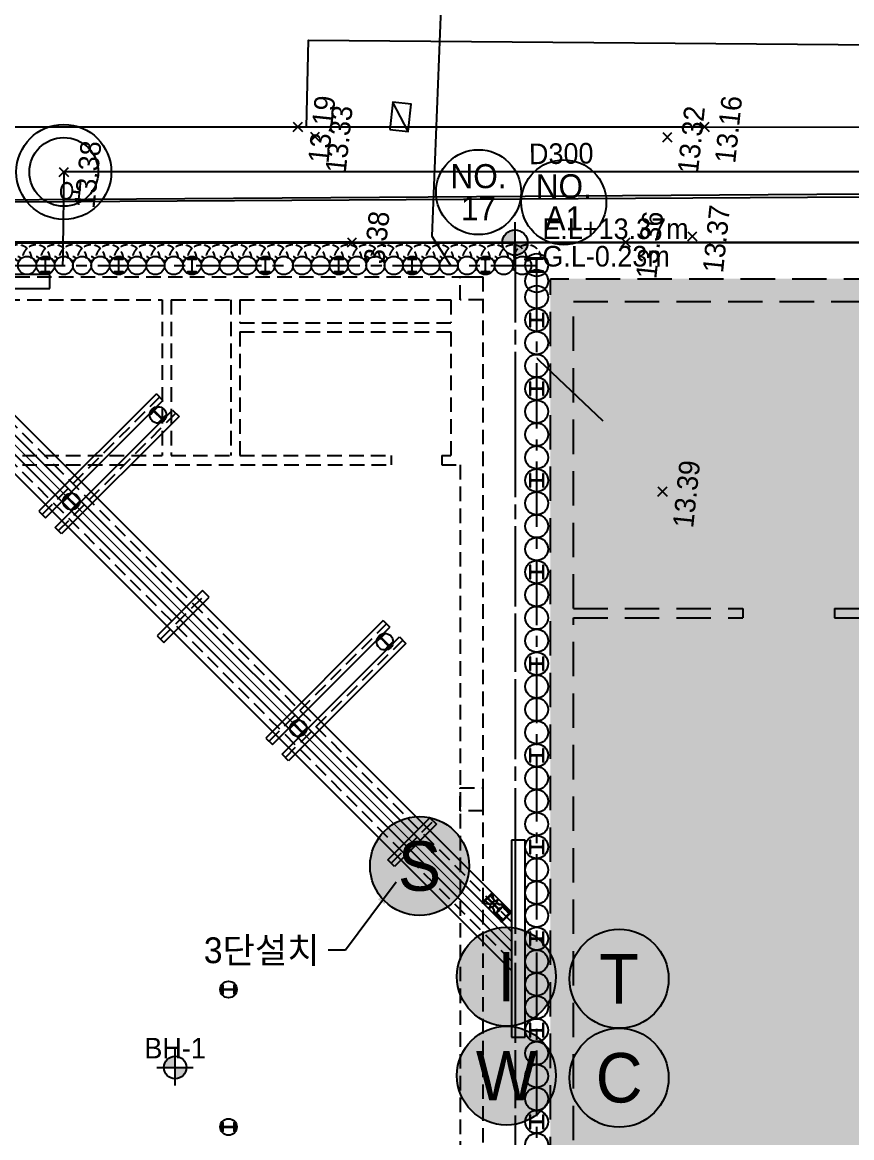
# Model space of a CAD drawing. Header units: millimetres. Extents: x 1073475 to 2890243, y -1340830 to -367733.
# Drawn here: x 2652376 to 2670468, y -415283 to -390941 of the extents above; entities that cross this region are included whole.
import ezdxf
from ezdxf.enums import TextEntityAlignment as Align
from ezdxf.xclip import XClip

# ---------------------------------------------------------------- set-up
doc = ezdxf.new("R2010")
doc.units = ezdxf.units.MM
doc.header["$LTSCALE"] = 50
doc.header["$XCLIPFRAME"] = 2
doc.header["$PDMODE"] = 3
doc.header["$PDSIZE"] = 100
for name, pattern in [('ANYANG3', [3, 2, -1]), ('CENTER2', [28.575, 19.05, -3.175, 3.175, -3.175]), ('DASHED', [0.75, 0.5, -0.25]), ('HIDDEN', [9.525, 6.35, -3.175]), ('HIDDEN2', [4.7625, 3.175, -1.5875]), ('PHANTOM', [63.5, 31.75, -6.35, 6.35, -6.35, 6.35, -6.35])]:
    doc.linetypes.add(name, pattern=pattern)
doc.layers.add('_0', color=7, linetype='Continuous', lineweight=0)
for name, color, linetype in [('C-DIM', 7, 'Continuous'), ('CEN', 1, 'CENTER2'), ('CIP', 1, 'Continuous'), ('H-BEAM', 5, 'Continuous'), ('H-BEAM-상부', 173, 'Continuous'), ('HPILE-300x200', 3, 'Continuous'), ('NO', 2, 'Continuous'), ('POST PILE', 6, 'Continuous'), ('SGR', 8, 'Continuous'), ('SITE', 7, 'PHANTOM'), ('ST-CEN', 1, 'HIDDEN'), ('ST-CEN(상부 H-BEAM)', 1, 'HIDDEN'), ('ST-CEN(하부 H-BEAM)', 1, 'HIDDEN'), ('STRUT', 3, 'Continuous'), ('WALE-1', 3, 'Continuous'), ('건축', 233, 'HIDDEN'), ('계측기 건물경사계', 30, 'Continuous'), ('계측기 균열측정계', 173, 'Continuous'), ('계측기 변형률계', 150, 'Continuous'), ('계측기 지중경사계', 97, 'Continuous'), ('계측기 지하수위계', 70, 'Continuous'), ('대지경계선', 6, 'PHANTOM'), ('도로', 1, 'Continuous'), ('보도', 7, 'Continuous'), ('연속지적도', 32, 'Continuous'), ('오수맨홀', 1, 'Continuous'), ('우수받이', 5, 'Continuous'), ('유압JACK', 2, 'Continuous'), ('주상도', 7, 'Continuous'), ('지하지장물_가스관로', 2, 'Continuous'), ('지하지장물_상수관로', 5, 'HIDDEN2'), ('지하지장물_전기관로', 1, 'HIDDEN2'), ('지하지장물_통신관로', 7, 'HIDDEN2'), ('지하지장물_하수관거(오수)', 30, 'HIDDEN2'), ('측량점_높이', 8, 'Continuous'), ('측량점_심볼', 7, 'Continuous'), ('현황레벨', 7, 'Continuous')]:
    doc.layers.add(name, color=color, linetype=linetype)
doc.layers.add('defpoint', color=193, linetype='Continuous', plot=False)
doc.styles.get("Standard").update_dxf_attribs({"font": ''})
doc.styles.add('굴림체', font='')
doc.styles.add('돋움', font='')
doc.styles.add('유형1', font='')
doc.styles.get('Standard').set_extended_font_data('Dotum')
doc.styles.get('굴림체').set_extended_font_data('Dotum')
doc.styles.get('돋움').set_extended_font_data('Dotum')
doc.styles.get('유형1').set_extended_font_data('Gulim')
doc.linetypes.add('GAS_LINE', pattern='A,0.5,-0.2,["GAS",Standard,S=0.1,R=0,X=-0.1,Y=-0.05],-0.25', length=0.95)
doc.linetypes.add('KT_LINE', pattern='A,12.7,-5.08,["KT",Standard,S=2.54,R=0,X=-2.54,Y=-1.27],-6.35', length=24.13)
doc.linetypes.add('POWER_LINE', pattern='A,12.7,-5.08,["POWER",Standard,S=2.54,R=0,X=-2.54,Y=-1.27],-6.35', length=24.13)
doc.linetypes.add('SEWER_LINE', pattern='A,12.7,-5.08,["SEWER",Standard,S=2.54,R=0,X=-2.54,Y=-1.27],-6.35', length=24.13)
doc.linetypes.add('WATER_LINE', pattern='A,12.7,-5.08,["WATER",Standard,S=2.54,R=0,X=-2.54,Y=-1.27],-6.35', length=24.13)
doc.dimstyles.new('ISO-25', dxfattribs={"dimtxt": 2.5, "dimasz": 1, "dimexe": 3, "dimexo": 0.625, "dimtad": 1, "dimtxsty": '유형1', "dimblk": 'DIMDOT', "dimcen": 1, "dimclrd": 4, "dimclre": 4, "dimclrt": 6, "dimadec": 0, "dimazin": 0, "dimtfac": 1, "dimtmove": 0, "dimatfit": 3, "dimldrblk": 'DIMDOT', "dimfxl": 1, "dimarcsym": 0})
doc.dimstyles.new('SAM-200-지시선', dxfattribs={"dimscale": 0.1, "dimtxt": 300, "dimasz": 360, "dimexe": 70, "dimexo": 0, "dimgap": 100, "dimtad": 1, "dimdec": 0, "dimzin": 0, "dimdsep": 46, "dimlunit": 6, "dimtxsty": '돋움', "dimcen": 100, "dimclrd": 1, "dimclre": 1, "dimclrt": 256, "dimadec": 0, "dimazin": 0, "dimtfac": 1, "dimtdec": 0, "dimtix": 1, "dimtmove": 2, "dimatfit": 3, "dimfxl": 70, "dimtolj": 1, "dimtzin": 0, "dimlwd": -1, "dimlwe": -1, "dimarcsym": 0})

# ---------------------------------------------------------------- blocks, each defined once
blk = doc.blocks.new('DIMDOT')
at = {"color": 0}
blk.add_line((-2, 0), (2, 0), dxfattribs=at)
for radius in [0.5, 0.25]:
    blk.add_circle((0, 0), radius, dxfattribs=at)
blk = doc.blocks.new('A$C1D3235D9')
at = {"layer": 'SGR', "linetype": 'HIDDEN2'}
blk.add_circle((0, 0), 50, dxfattribs=at)
blk.add_arc((0, 0), 300, 0, 180, dxfattribs=at)
blk = doc.blocks.new('계측2BACK')
at = {"layer": '주상도'}
h = blk.add_hatch(color=8, dxfattribs=at)
h.paths.add_polyline_path([(2655709, -413504, 0.414214), (2655462, -413750), (2655709, -413750)])
h.paths.add_polyline_path([(2655709, -413750), (2655709, -413997, 0.414214), (2655955, -413750)])
at = {"layer": '현황레벨'}
h = blk.add_hatch(color=8, dxfattribs=at)
h.paths.add_polyline_path([(2663124, -395472, 0.414214), (2662846, -395749), (2663124, -395749)])
h.paths.add_polyline_path([(2663124, -395749), (2663124, -396027, 0.414214), (2663401, -395749)])
at = {"layer": '_0', "color": 8}
blk.add_line((2663046, -410998), (2648797, -396748), dxfattribs=at)
at = {"layer": 'CEN', "color": 8, "ltscale": 1.5}
for p, q in [((2636879, -396248), (2663596, -396248)), ((2663596, -396237), (2663596, -430848))]:
    blk.add_line(p, q, dxfattribs=at)
at = {"layer": 'CIP', "color": 8}
for centre, radius in [((2652479, -396248), 200), ((2652879, -396248), 200), ((2653279, -396248), 200), ((2653679, -396248), 200), ((2654079, -396248), 200), ((2654479, -396248), 200), ((2654879, -396248), 200), ((2655279, -396248), 200), ((2655679, -396248), 200), ((2656079, -396248), 200), ((2656479, -396248), 200), ((2656879, -396248), 200), ((2657279, -396248), 200), ((2657679, -396248), 200), ((2658079, -396248), 200), ((2658479, -396248), 200), ((2658879, -396248), 200), ((2659279, -396248), 200), ((2659679, -396248), 200), ((2660079, -396248), 200), ((2660479, -396248), 200), ((2660879, -396248), 200), ((2661279, -396248), 200), ((2661679, -396248), 200), ((2662079, -396248), 200), ((2662479, -396248), 200), ((2662879, -396248), 200), ((2663279, -396248), 200), ((2663596, -396237), 250), ((2663596, -396587), 250), ((2663596, -396937), 250), ((2663596, -397437), 250), ((2663596, -397937), 250), ((2663596, -398437), 250), ((2663596, -398937), 250), ((2663596, -399437), 250), ((2663596, -399937), 250), ((2663596, -400437), 250), ((2663596, -400937), 250), ((2663596, -401437), 250), ((2663596, -401937), 250), ((2663596, -402437), 250), ((2663596, -402937), 250), ((2663596, -403437), 250), ((2663596, -403937), 250), ((2663596, -404437), 250), ((2663596, -404937), 250), ((2663596, -405437), 250), ((2663596, -405937), 250), ((2663596, -406437), 250), ((2663596, -406937), 250), ((2663596, -407437), 250), ((2663596, -407937), 250), ((2663596, -408437), 250), ((2663596, -408937), 250), ((2663596, -409437), 250), ((2663596, -409937), 250), ((2663596, -410437), 250), ((2663596, -410937), 250), ((2663596, -411437), 250), ((2663596, -411937), 250), ((2663596, -412437), 250), ((2663596, -412937), 250), ((2663596, -413437), 250), ((2663596, -413937), 250), ((2663596, -414437), 250), ((2663596, -414937), 250), ((2663596, -415437), 250)]:
    blk.add_circle(centre, radius, dxfattribs=at)
at = {"layer": 'H-BEAM', "color": 8}
for p, q in [((2655300, -399050), (2652739, -401610)), ((2652881, -401752), (2655442, -399191)), ((2655300, -399050), (2655442, -399191)), ((2653093, -401964), (2655654, -399403)), ((2655654, -399403), (2655795, -399545)), ((2655795, -399545), (2653234, -402105)), ((2652739, -401610), (2652881, -401752)), ((2653234, -402105), (2653093, -401964)), ((2660250, -403999), (2657689, -406560)), ((2660250, -403999), (2660391, -404141)), ((2657831, -406702), (2660391, -404141)), ((2658043, -406914), (2660603, -404353)), ((2660745, -404494), (2658184, -407055)), ((2660603, -404353), (2660745, -404494)), ((2657689, -406560), (2657831, -406702)), ((2658184, -407055), (2658043, -406914))]:
    blk.add_line(p, q, dxfattribs=at)
at = {"layer": 'H-BEAM-상부', "color": 8}
for p, q in [((2656310, -403343), (2655320, -404333)), ((2656452, -403484), (2656310, -403343)), ((2655462, -404474), (2656452, -403484)), ((2655320, -404333), (2655462, -404474)), ((2660350, -409221), (2661269, -408302)), ((2661411, -408443), (2660492, -409362)), ((2661269, -408302), (2661411, -408443)), ((2660492, -409362), (2660350, -409221))]:
    blk.add_line(p, q, dxfattribs=at)
at = {"layer": 'HPILE-300x200', "color": 8}
for p, q in [((2652879, -396398), (2652879, -396098)), ((2654479, -396398), (2654479, -396098)), ((2656079, -396398), (2656079, -396098)), ((2657679, -396398), (2657679, -396098)), ((2659279, -396398), (2659279, -396098)), ((2660779, -396098), (2660779, -396112)), ((2660979, -396098), (2660779, -396098)), ((2660779, -396112), (2660854, -396112)), ((2660874, -396132), (2660874, -396364)), ((2660879, -396398), (2660879, -396098)), ((2660883, -396364), (2660883, -396132)), ((2660903, -396112), (2660979, -396112)), ((2660979, -396112), (2660979, -396098)), ((2662379, -396098), (2662379, -396112)), ((2662579, -396098), (2662379, -396098)), ((2662379, -396112), (2662454, -396112)), ((2662474, -396132), (2662474, -396364)), ((2662479, -396398), (2662479, -396098)), ((2662483, -396364), (2662483, -396132)), ((2662503, -396112), (2662579, -396112)), ((2662579, -396112), (2662579, -396098)), ((2663746, -396087), (2663446, -396087)), ((2663446, -396087), (2663446, -396101)), ((2663446, -396101), (2663572, -396101)), ((2663592, -396121), (2663592, -396353)), ((2663596, -396387), (2663596, -396087)), ((2663601, -396353), (2663601, -396121)), ((2663621, -396101), (2663746, -396101)), ((2663746, -396101), (2663746, -396087)), ((2660854, -396384), (2660779, -396384)), ((2660779, -396384), (2660779, -396398)), ((2660779, -396398), (2660979, -396398)), ((2660979, -396384), (2660903, -396384)), ((2660979, -396398), (2660979, -396384)), ((2662454, -396384), (2662379, -396384)), ((2662379, -396384), (2662379, -396398)), ((2662379, -396398), (2662579, -396398)), ((2662579, -396384), (2662503, -396384)), ((2662579, -396398), (2662579, -396384)), ((2663572, -396373), (2663446, -396373)), ((2663446, -396373), (2663446, -396387)), ((2663446, -396387), (2663746, -396387)), ((2663746, -396373), (2663621, -396373)), ((2663746, -396387), (2663746, -396373)), ((2663460, -397287), (2663446, -397287)), ((2663446, -397287), (2663446, -397587)), ((2663746, -397437), (2663446, -397437)), ((2663460, -397413), (2663460, -397287)), ((2663460, -397587), (2663460, -397462)), ((2663712, -397433), (2663480, -397433)), ((2663480, -397442), (2663712, -397442)), ((2663746, -397287), (2663732, -397287)), ((2663732, -397287), (2663732, -397413)), ((2663732, -397462), (2663732, -397587)), ((2663746, -397587), (2663746, -397287)), ((2663446, -397587), (2663460, -397587)), ((2663732, -397587), (2663746, -397587)), ((2663460, -398787), (2663446, -398787)), ((2663446, -398787), (2663446, -399087)), ((2663746, -398937), (2663446, -398937)), ((2663460, -398913), (2663460, -398787)), ((2663460, -399087), (2663460, -398962)), ((2663712, -398933), (2663480, -398933)), ((2663480, -398942), (2663712, -398942)), ((2663746, -398787), (2663732, -398787)), ((2663732, -398787), (2663732, -398913)), ((2663732, -398962), (2663732, -399087)), ((2663746, -399087), (2663746, -398787)), ((2663446, -399087), (2663460, -399087)), ((2663732, -399087), (2663746, -399087)), ((2663460, -400787), (2663446, -400787)), ((2663446, -400787), (2663446, -401087)), ((2663460, -400913), (2663460, -400787)), ((2663746, -400787), (2663732, -400787)), ((2663732, -400787), (2663732, -400913)), ((2663746, -401087), (2663746, -400787)), ((2663746, -400937), (2663446, -400937)), ((2663446, -401087), (2663460, -401087)), ((2663460, -401087), (2663460, -400962)), ((2663712, -400933), (2663480, -400933)), ((2663480, -400942), (2663712, -400942)), ((2663732, -400962), (2663732, -401087)), ((2663732, -401087), (2663746, -401087)), ((2663460, -402787), (2663446, -402787)), ((2663446, -402787), (2663446, -403087)), ((2663460, -402913), (2663460, -402787)), ((2663746, -402787), (2663732, -402787)), ((2663732, -402787), (2663732, -402913)), ((2663746, -403087), (2663746, -402787)), ((2663746, -402937), (2663446, -402937)), ((2663446, -403087), (2663460, -403087)), ((2663460, -403087), (2663460, -402962)), ((2663712, -402933), (2663480, -402933)), ((2663480, -402942), (2663712, -402942)), ((2663732, -402962), (2663732, -403087)), ((2663732, -403087), (2663746, -403087)), ((2663460, -404787), (2663446, -404787)), ((2663446, -404787), (2663446, -405087)), ((2663460, -404913), (2663460, -404787)), ((2663746, -404787), (2663732, -404787)), ((2663732, -404787), (2663732, -404913)), ((2663746, -405087), (2663746, -404787)), ((2663746, -404937), (2663446, -404937)), ((2663460, -405087), (2663460, -404962)), ((2663712, -404933), (2663480, -404933)), ((2663480, -404942), (2663712, -404942)), ((2663732, -404962), (2663732, -405087)), ((2663446, -405087), (2663460, -405087)), ((2663732, -405087), (2663746, -405087)), ((2663460, -406787), (2663446, -406787)), ((2663446, -406787), (2663446, -407087)), ((2663746, -406937), (2663446, -406937)), ((2663460, -406913), (2663460, -406787)), ((2663460, -407087), (2663460, -406962)), ((2663712, -406933), (2663480, -406933)), ((2663480, -406942), (2663712, -406942)), ((2663746, -406787), (2663732, -406787)), ((2663732, -406787), (2663732, -406913)), ((2663732, -406962), (2663732, -407087)), ((2663746, -407087), (2663746, -406787)), ((2663446, -407087), (2663460, -407087)), ((2663732, -407087), (2663746, -407087)), ((2663460, -408787), (2663446, -408787)), ((2663446, -408787), (2663446, -409087)), ((2663746, -408937), (2663446, -408937)), ((2663460, -408913), (2663460, -408787)), ((2663712, -408933), (2663480, -408933)), ((2663480, -408942), (2663712, -408942)), ((2663746, -408787), (2663732, -408787)), ((2663732, -408787), (2663732, -408913)), ((2663746, -409087), (2663746, -408787)), ((2663446, -409087), (2663460, -409087)), ((2663460, -409087), (2663460, -408962)), ((2663732, -408962), (2663732, -409087)), ((2663732, -409087), (2663746, -409087)), ((2663460, -410787), (2663446, -410787)), ((2663446, -410787), (2663446, -411087)), ((2663460, -410913), (2663460, -410787)), ((2663746, -410787), (2663732, -410787)), ((2663732, -410787), (2663732, -410913)), ((2663746, -411087), (2663746, -410787)), ((2663746, -410937), (2663446, -410937)), ((2663446, -411087), (2663460, -411087)), ((2663460, -411087), (2663460, -410962)), ((2663712, -410933), (2663480, -410933)), ((2663480, -410942), (2663712, -410942)), ((2663732, -410962), (2663732, -411087)), ((2663732, -411087), (2663746, -411087)), ((2663460, -412787), (2663446, -412787)), ((2663446, -412787), (2663446, -413087)), ((2663460, -412913), (2663460, -412787)), ((2663746, -412787), (2663732, -412787)), ((2663732, -412787), (2663732, -412913)), ((2663746, -413087), (2663746, -412787)), ((2663746, -412937), (2663446, -412937)), ((2663446, -413087), (2663460, -413087)), ((2663460, -413087), (2663460, -412962)), ((2663712, -412933), (2663480, -412933)), ((2663480, -412942), (2663712, -412942)), ((2663732, -412962), (2663732, -413087)), ((2663732, -413087), (2663746, -413087)), ((2663460, -414787), (2663446, -414787)), ((2663446, -414787), (2663446, -415087)), ((2663460, -414913), (2663460, -414787)), ((2663746, -414787), (2663732, -414787)), ((2663732, -414787), (2663732, -414913)), ((2663746, -415087), (2663746, -414787)), ((2663746, -414937), (2663446, -414937)), ((2663460, -415087), (2663460, -414962)), ((2663712, -414933), (2663480, -414933)), ((2663480, -414942), (2663712, -414942)), ((2663732, -414962), (2663732, -415087)), ((2663446, -415087), (2663460, -415087)), ((2663732, -415087), (2663746, -415087))]:
    blk.add_line(p, q, dxfattribs=at)
for points in [[(2652779, -396098), (2652779, -396112), (2652854, -396112, -0.414214), (2652874, -396132), (2652874, -396364, -0.414214), (2652854, -396384), (2652779, -396384), (2652779, -396398), (2652979, -396398), (2652979, -396384), (2652903, -396384, -0.414214), (2652883, -396364), (2652883, -396132, -0.414214), (2652903, -396112), (2652979, -396112), (2652979, -396098)], [(2654379, -396098), (2654379, -396112), (2654454, -396112, -0.414214), (2654474, -396132), (2654474, -396364, -0.414214), (2654454, -396384), (2654379, -396384), (2654379, -396398), (2654579, -396398), (2654579, -396384), (2654503, -396384, -0.414214), (2654483, -396364), (2654483, -396132, -0.414214), (2654503, -396112), (2654579, -396112), (2654579, -396098)], [(2655979, -396098), (2655979, -396112), (2656054, -396112, -0.414214), (2656074, -396132), (2656074, -396364, -0.414214), (2656054, -396384), (2655979, -396384), (2655979, -396398), (2656179, -396398), (2656179, -396384), (2656103, -396384, -0.414214), (2656083, -396364), (2656083, -396132, -0.414214), (2656103, -396112), (2656179, -396112), (2656179, -396098)], [(2657579, -396098), (2657579, -396112), (2657654, -396112, -0.414214), (2657674, -396132), (2657674, -396364, -0.414214), (2657654, -396384), (2657579, -396384), (2657579, -396398), (2657779, -396398), (2657779, -396384), (2657703, -396384, -0.414214), (2657683, -396364), (2657683, -396132, -0.414214), (2657703, -396112), (2657779, -396112), (2657779, -396098)], [(2659179, -396098), (2659179, -396112), (2659254, -396112, -0.414214), (2659274, -396132), (2659274, -396364, -0.414214), (2659254, -396384), (2659179, -396384), (2659179, -396398), (2659379, -396398), (2659379, -396384), (2659303, -396384, -0.414214), (2659283, -396364), (2659283, -396132, -0.414214), (2659303, -396112), (2659379, -396112), (2659379, -396098)]]:
    blk.add_lwpolyline(points, format="xyb", close=True, dxfattribs=at)
for centre, start, end in [((2660854, -396132), 360, 90), ((2660903, -396132), 90, 180), ((2662454, -396132), 360, 90), ((2662503, -396132), 90, 180), ((2663572, -396121), 0, 90), ((2663621, -396121), 90, 180), ((2660854, -396364), 270, 360), ((2660903, -396364), 180, 270), ((2662454, -396364), 270, 360), ((2662503, -396364), 180, 270), ((2663572, -396353), 270, 0), ((2663621, -396353), 180, 270), ((2663480, -397413), 180, 270), ((2663480, -397462), 90, 180), ((2663712, -397413), 270, 0), ((2663712, -397462), 0, 90), ((2663480, -398913), 180, 270), ((2663480, -398962), 90, 180), ((2663712, -398913), 270, 0), ((2663712, -398962), 0, 90), ((2663480, -400913), 180, 270), ((2663712, -400913), 270, 0), ((2663480, -400962), 90, 180), ((2663712, -400962), 0, 90), ((2663480, -402913), 180, 270), ((2663480, -402962), 90, 180), ((2663712, -402913), 270, 0), ((2663712, -402962), 0, 90), ((2663480, -404913), 180, 270), ((2663480, -404962), 90, 180), ((2663712, -404913), 270, 0), ((2663712, -404962), 0, 90), ((2663480, -406913), 180, 270), ((2663480, -406962), 90, 180), ((2663712, -406913), 270, 0), ((2663712, -406962), 0, 90), ((2663480, -408913), 180, 270), ((2663480, -408962), 90, 180), ((2663712, -408913), 270, 0), ((2663712, -408962), 0, 90), ((2663480, -410913), 180, 270), ((2663480, -410962), 90, 180), ((2663712, -410913), 270, 0), ((2663712, -410962), 0, 90), ((2663480, -412913), 180, 270), ((2663480, -412962), 90, 180), ((2663712, -412913), 270, 0), ((2663712, -412962), 0, 90), ((2663480, -414913), 180, 270), ((2663480, -414962), 90, 180), ((2663712, -414913), 270, 0), ((2663712, -414962), 0, 90)]:
    blk.add_arc(centre, 20, start, end, dxfattribs=at)
at = {"layer": 'NO', "color": 8}
for centre in [(2662328, -394648), (2664188, -394869)]:
    blk.add_circle(centre, 927, dxfattribs=at)
at = {"layer": 'POST PILE', "color": 8}
for p, q in [((2655229, -399403), (2655442, -399615)), ((2653341, -401292), (2653553, -401504)), ((2660179, -404353), (2660391, -404565)), ((2658290, -406242), (2658502, -406454)), ((2657024, -412048), (2656724, -412048)), ((2657024, -415048), (2656724, -415048))]:
    blk.add_line(p, q, dxfattribs=at)
for points in [[(2655512, -399545), (2655495, -399527), (2655445, -399577, -0.414214), (2655416, -399577), (2655268, -399428, -0.414214), (2655268, -399400), (2655318, -399350), (2655300, -399333), (2655159, -399474), (2655176, -399492), (2655226, -399442, -0.414214), (2655255, -399442), (2655403, -399590, -0.414214), (2655403, -399619), (2655353, -399668), (2655371, -399686)], [(2653623, -401434), (2653606, -401416), (2653556, -401466, -0.414214), (2653528, -401466), (2653379, -401317, -0.414214), (2653379, -401289), (2653429, -401239), (2653411, -401221), (2653270, -401363), (2653288, -401381), (2653337, -401331, -0.414214), (2653366, -401331), (2653514, -401479, -0.414214), (2653514, -401508), (2653464, -401557), (2653482, -401575)], [(2660462, -404494), (2660444, -404477), (2660395, -404527, -0.414214), (2660366, -404527), (2660218, -404378, -0.414214), (2660218, -404350), (2660268, -404300), (2660250, -404282), (2660108, -404424), (2660126, -404441), (2660176, -404392, -0.414214), (2660204, -404392), (2660353, -404540, -0.414214), (2660353, -404568), (2660303, -404618), (2660321, -404636)], [(2658573, -406383), (2658555, -406366), (2658506, -406416, -0.414214), (2658477, -406416), (2658329, -406267, -0.414214), (2658329, -406239), (2658379, -406189), (2658361, -406171), (2658220, -406313), (2658237, -406330), (2658287, -406280, -0.414214), (2658315, -406280), (2658464, -406429, -0.414214), (2658464, -406457), (2658414, -406507), (2658432, -406525)], [(2656724, -411948), (2656749, -411948), (2656749, -412019, 0.414214), (2656769, -412039), (2656979, -412039, 0.414214), (2656999, -412019), (2656999, -411948), (2657024, -411948), (2657024, -412148), (2656999, -412148), (2656999, -412078, 0.414214), (2656979, -412058), (2656769, -412058, 0.414214), (2656749, -412078), (2656749, -412148), (2656724, -412148)], [(2656724, -414948), (2656749, -414948), (2656749, -415019, 0.414214), (2656769, -415039), (2656979, -415039, 0.414214), (2656999, -415019), (2656999, -414948), (2657024, -414948), (2657024, -415148), (2656999, -415148), (2656999, -415078, 0.414214), (2656979, -415058), (2656769, -415058, 0.414214), (2656749, -415078), (2656749, -415148), (2656724, -415148)]]:
    blk.add_lwpolyline(points, format="xyb", close=True, dxfattribs=at)
for centre in [(2655336, -399509), (2653447, -401398), (2660285, -404459), (2658396, -406348), (2656874, -412048), (2656874, -415048)]:
    blk.add_circle(centre, 180, dxfattribs=at)
at = {"layer": 'SGR', "color": 8, "linetype": 'HIDDEN2'}
for centre in [(2659479, -396098), (2659879, -396098), (2660279, -396098), (2660679, -396098), (2661079, -396098), (2661479, -396098), (2661879, -396098), (2662279, -396098), (2662679, -396098), (2663079, -396098), (2663393, -396098)]:
    blk.add_circle(centre, 50, dxfattribs=at)
for centre in [(2659479, -396098), (2659879, -396098), (2660279, -396098), (2660679, -396098), (2661079, -396098), (2661479, -396098), (2661879, -396098), (2662279, -396098), (2662679, -396098), (2663079, -396098), (2663393, -396098)]:
    blk.add_arc(centre, 300, 360, 180, dxfattribs=at)
at = {"layer": 'ST-CEN', "color": 8}
for p, q in [((2663046, -411422), (2648372, -396748)), ((2663046, -410574), (2649221, -396748))]:
    blk.add_line(p, q, dxfattribs=at)
at = {"layer": 'ST-CEN(상부 H-BEAM)', "color": 8}
for p, q in [((2655391, -404403), (2656381, -403414)), ((2660421, -409292), (2661340, -408372))]:
    blk.add_line(p, q, dxfattribs=at)
at = {"layer": 'ST-CEN(하부 H-BEAM)', "color": 8}
for p, q in [((2652810, -401681), (2655371, -399120)), ((2653164, -402035), (2655724, -399474)), ((2657760, -406631), (2660321, -404070)), ((2658114, -406984), (2660674, -404424))]:
    blk.add_line(p, q, dxfattribs=at)
at = {"layer": 'STRUT', "color": 8}
for p, q in [((2663046, -411634), (2648160, -396748)), ((2663046, -411210), (2648584, -396748)), ((2663046, -410786), (2649009, -396748)), ((2663046, -410362), (2649433, -396748))]:
    blk.add_line(p, q, dxfattribs=at)
at = {"layer": 'WALE-1', "color": 8}
for p, q in [((2652979, -396448), (2643179, -396448)), ((2652979, -396748), (2652979, -396448)), ((2643179, -396748), (2652979, -396748)), ((2663046, -408787), (2663046, -413087)), ((2663346, -408787), (2663046, -408787)), ((2663346, -413087), (2663346, -408787)), ((2663046, -413087), (2663346, -413087))]:
    blk.add_line(p, q, dxfattribs=at)
at = {"layer": '건축', "color": 8}
for p, q in [((2636982, -396498), (2662424, -396498)), ((2661924, -396998), (2661924, -396498)), ((2661924, -396498), (2662424, -396498)), ((2662424, -396498), (2662424, -430598)), ((2662424, -396498), (2662424, -396998)), ((2649624, -396998), (2655424, -396998)), ((2655424, -396998), (2655424, -400398)), ((2655624, -396998), (2656924, -396998)), ((2655624, -396998), (2655624, -400398)), ((2656924, -396998), (2656924, -400398)), ((2657124, -396998), (2661724, -396998)), ((2657124, -396998), (2657124, -397498)), ((2661724, -396998), (2661724, -397498)), ((2662424, -396998), (2661924, -396998)), ((2657124, -397498), (2661724, -397498)), ((2657124, -397698), (2661724, -397698)), ((2657124, -397698), (2657124, -400398)), ((2661724, -397698), (2661724, -400398)), ((2651424, -400398), (2655424, -400398)), ((2655624, -400398), (2656924, -400398)), ((2657124, -400398), (2660424, -400398)), ((2660424, -400398), (2660424, -400598)), ((2661524, -400398), (2661724, -400398)), ((2661524, -400398), (2661524, -400598)), ((2651424, -400598), (2660424, -400598)), ((2661524, -400598), (2661924, -400598)), ((2661924, -400598), (2661924, -424198)), ((2661924, -408148), (2661924, -407648)), ((2661924, -407648), (2662424, -407648)), ((2662424, -407648), (2662424, -408148)), ((2662424, -408148), (2661924, -408148))]:
    blk.add_line(p, q, dxfattribs=at)
blk.add_lwpolyline([(2663124, -431338), (2638117, -431338), (2631046, -424267), (2631046, -401406), (2636703, -395749), (2663124, -395749)], close=True, dxfattribs=at)
at = {"layer": '대지경계선'}
blk.add_line((2663124, -395749), (2663124, -431338), dxfattribs=at)
at = {"layer": '대지경계선', "const_width": 60}
blk.add_lwpolyline([(2663124, -431338), (2638117, -431338), (2631046, -424267), (2631046, -401406), (2636703, -395749), (2663124, -395749)], dxfattribs=at)
at = {"layer": '유압JACK', "color": 8}
for p, q in [((2662622, -409937), (2662410, -410149)), ((2662410, -410149), (2662622, -409937)), ((2662410, -410149), (2662419, -410159)), ((2662426, -410159), (2662536, -410049)), ((2662426, -410159), (2662511, -410074)), ((2662426, -410159), (2662466, -410119)), ((2662429, -410156), (2662559, -410183)), ((2662575, -410197), (2662487, -410118)), ((2662631, -409954), (2662529, -410056)), ((2662596, -410134), (2662532, -410073)), ((2662631, -409954), (2662546, -410039)), ((2662607, -410123), (2662546, -410060)), ((2662631, -410158), (2662582, -410206)), ((2662626, -410154), (2662583, -410197)), ((2662665, -410115), (2662587, -410193)), ((2662631, -409954), (2662591, -409994)), ((2662670, -410102), (2662591, -410014)), ((2662670, -410119), (2662591, -410197)), ((2662622, -409937), (2662631, -409947)), ((2662626, -410154), (2662670, -410110)), ((2662628, -409956), (2662655, -410086)), ((2662631, -410158), (2662679, -410109)), ((2662663, -410117), (2662668, -410121)), ((2662665, -410115), (2662670, -410119)), ((2662680, -410207), (2662728, -410159)), ((2662685, -410109), (2662686, -410111)), ((2662686, -410111), (2662728, -410153)), ((2662692, -410196), (2662731, -410156)), ((2662742, -410082), (2662706, -410112)), ((2662756, -410096), (2662726, -410131)), ((2662727, -410152), (2662728, -410153)), ((2662728, -410153), (2662728, -410153)), ((2662731, -410156), (2662760, -410185)), ((2662735, -410160), (2662799, -410191)), ((2662555, -410269), (2662585, -410234)), ((2662569, -410283), (2662604, -410253)), ((2662582, -410212), (2662584, -410214)), ((2662584, -410214), (2662626, -410256)), ((2662587, -410193), (2662591, -410197)), ((2662589, -410191), (2662593, -410195)), ((2662624, -410254), (2662626, -410256)), ((2662625, -410255), (2662626, -410256)), ((2662692, -410196), (2662629, -410259)), ((2662629, -410259), (2662658, -410287)), ((2662680, -410207), (2662632, -410256)), ((2662632, -410262), (2662664, -410326)), ((2662663, -410305), (2662663, -410322)), ((2662759, -410299), (2662679, -410219)), ((2662825, -410565), (2662687, -410390)), ((2662839, -410522), (2662690, -410373)), ((2662772, -410286), (2662692, -410206)), ((2662705, -410220), (2662692, -410233)), ((2662859, -410519), (2662733, -410393)), ((2662738, -410339), (2662743, -410345)), ((2662739, -410336), (2662746, -410343)), ((2662821, -410267), (2662740, -410348)), ((2662740, -410348), (2662744, -410352)), ((2662747, -410341), (2662743, -410345)), ((2662825, -410271), (2662744, -410352)), ((2662818, -410271), (2662747, -410341)), ((2662747, -410341), (2662750, -410345)), ((2662747, -410341), (2662751, -410345)), ((2662747, -410341), (2662751, -410345)), ((2662764, -410278), (2662751, -410291)), ((2662752, -410343), (2662751, -410345)), ((2662817, -410278), (2662752, -410343)), ((2662752, -410343), (2662754, -410345)), ((2662754, -410345), (2662753, -410347)), ((2662753, -410347), (2662756, -410350)), ((2662819, -410280), (2662754, -410345)), ((2662823, -410284), (2662756, -410350)), ((2662777, -410191), (2662794, -410191)), ((2662809, -410266), (2662815, -410273)), ((2662812, -410265), (2662818, -410271)), ((2662814, -410274), (2662818, -410278)), ((2662814, -410275), (2662817, -410278)), ((2662816, -410280), (2662818, -410282)), ((2662819, -410280), (2662823, -410284)), ((2662821, -410267), (2662825, -410271)), ((2663046, -410362), (2662834, -410574)), ((2662995, -410367), (2662845, -410217)), ((2663037, -410352), (2662862, -410214)), ((2662992, -410391), (2662863, -410519)), ((2662992, -410386), (2662866, -410260)), ((2662888, -410282), (2662885, -410285)), ((2662885, -410285), (2662896, -410296)), ((2662899, -410293), (2662896, -410296)), ((2662962, -410357), (2662959, -410359)), ((2662970, -410370), (2662959, -410359)), ((2662973, -410367), (2662970, -410370)), ((2663030, -410352), (2663016, -410367)), ((2663037, -410352), (2663046, -410362)), ((2662755, -410415), (2662758, -410412)), ((2662758, -410412), (2662768, -410423)), ((2662766, -410426), (2662768, -410423)), ((2662825, -410557), (2662839, -410543)), ((2662825, -410565), (2662834, -410574)), ((2662829, -410490), (2662832, -410487)), ((2662843, -410497), (2662832, -410487)), ((2662840, -410500), (2662843, -410497))]:
    blk.add_line(p, q, dxfattribs=at)
for centre, radius, start, end in [((2662423, -410155), 5, 225, 315), ((2662477, -410129), 15, 48, 135), ((2662522, -410084), 15, 46.2674, 135), ((2662557, -410049), 15, 135, 223.7326), ((2662602, -410004), 15, 135, 222), ((2662589, -410141), 10, 315, 46.2674), ((2662614, -410116), 10, 223.7326, 315), ((2662628, -409950), 5, 315, 45), ((2662665, -410106), 6, 315, 42), ((2662682, -410112), 4, 45, 135), ((2662697, -410100), 15, 225, 310.2364), ((2662738, -410141), 15, 139.7636, 225), ((2662726, -410156), 4, 315, 45), ((2662749, -410089), 10, 315, 135), ((2662562, -410276), 10, 135, 315), ((2662579, -410193), 6, 228, 315), ((2662585, -410209), 4, 135, 225), ((2662573, -410224), 15, 319.7636, 45), ((2662614, -410265), 15, 45, 130.2364), ((2662629, -410253), 4, 225, 315), ((2662655, -410183), 15, 135, 315), ((2662655, -410183), 15, 315, 135), ((2662655, -410183), 10, 135, 315), ((2662655, -410183), 10, 315, 135), ((2662643, -410302), 20, 0.3602, 45), ((2662773, -410301), 110, 180.3602, 225), ((2662773, -410322), 110, 180, 217.9969), ((2662674, -410224), 7.5, 45, 135), ((2662697, -410201), 7.5, 135, 225), ((2662750, -410375), 25, 164.7623, 225), ((2662885, -410412), 164, 135, 164.7623), ((2662756, -410303), 5, 319.7518, 45), ((2662774, -410171), 20, 225, 269.6398), ((2662885, -410412), 164, 105.2377, 135), ((2662775, -410283), 5, 225, 310.2482), ((2662773, -410301), 110, 45, 89.6398), ((2662794, -410301), 110, 52.0031, 90), ((2662848, -410278), 25, 45, 105.2377), ((2662990, -410388), 3, 315, 45), ((2663005, -410356), 15, 225, 315), ((2663034, -410356), 5, 45, 135), ((2662829, -410561), 5, 135, 225), ((2662829, -410533), 15, 315, 45), ((2662861, -410517), 3, 225, 315)]:
    blk.add_arc(centre, radius, start, end, dxfattribs=at)
at = {"layer": '주상도', "color": 8}
for p, q in [((2655709, -414147), (2655709, -413354)), ((2655312, -413750), (2656106, -413750))]:
    blk.add_line(p, q, dxfattribs=at)
blk.add_circle((2655709, -413750), 246, dxfattribs=at)
at = {"layer": '현황레벨', "color": 8}
for p, q in [((2663124, -396196), (2663124, -395303)), ((2662677, -395749), (2663570, -395749))]:
    blk.add_line(p, q, dxfattribs=at)
blk.add_circle((2663124, -395749), 277, dxfattribs=at)
at = {"layer": 'SGR', "color": 8, "linetype": 'HIDDEN2', "rotation": 359.9999999930079}
for p in [(2652279, -396098), (2652679, -396098), (2653079, -396098), (2653479, -396098), (2653879, -396098), (2654279, -396098), (2654679, -396098), (2655079, -396098), (2655479, -396098), (2655879, -396098), (2656279, -396098), (2656679, -396098), (2657079, -396098), (2657479, -396098), (2657879, -396098), (2658279, -396098), (2658679, -396098), (2659079, -396098)]:
    blk.add_blockref('A$C1D3235D9', p, dxfattribs=at)
at = {"layer": 'NO', "color": 8, "style": '돋움'}
for s, p in [('NO.', (2662328, -394298)), ('NO.', (2664188, -394519)), ('17', (2662328, -394998)), ('A1', (2664188, -395219))]:
    blk.add_text(s, height=525, dxfattribs=at).set_placement(p, align=Align.MIDDLE_CENTER)
at = {"layer": '주상도', "color": 8, "style": '돋움'}
blk.add_text('BH-1', height=450, dxfattribs=at).set_placement((2655709, -413329), align=Align.MIDDLE_CENTER)
at = {"layer": '현황레벨', "color": 8, "style": '돋움'}
for s, p in [('E.L+13.37m', (2663720, -395446)), ('G.L-0.23m', (2663720, -396046))]:
    blk.add_text(s, height=450, dxfattribs=at).set_placement(p, align=Align.MIDDLE_LEFT)
blk = doc.blocks.new('A$C04F214E1')
at = {"layer": '건축', "ltscale": 0.2}
h = blk.add_hatch(color=254, dxfattribs=at)
h.dxf.hatch_style = 1
h.paths.add_polyline_path([(52600, 0), (0, 0), (0, -34100), (13894, -34100), (39294, -37100), (52600, -37100)])
at = {"layer": 'defpoint', "ltscale": 30}
blk.add_lwpolyline([(-780, 789), (53400, 789), (53400, -37800), (40112, -37800), (27163, -36270), (14912, -34800), (-780, -34800)], close=True, dxfattribs=at)
at = {"layer": '건축', "color": 4, "linetype": 'DASHED', "ltscale": 30}
for p, q in [((500, -7200), (500, -500)), ((500, -500), (6800, -500)), ((500, -7200), (4200, -7200)), ((4200, -7200), (4200, -7400)), ((6200, -7200), (6800, -7200)), ((6200, -7200), (6200, -7400)), ((500, -18800), (500, -7400)), ((500, -7400), (4200, -7400)), ((6200, -7400), (6800, -7400))]:
    blk.add_line(p, q, dxfattribs=at)
at = {"layer": '건축', "color": 4, "linetype": 'DASHED', "ltscale": 30, "flags": 128}
blk.add_lwpolyline([(0, -34100), (0, 0), (52600, 0), (52600, -37100)], dxfattribs=at)
blk = doc.blocks.new('A$418054192188')
at = {"layer": '계측기 건물경사계'}
blk.add_hatch(color=254, dxfattribs=at).paths.add_polyline_path([(-720, -720, 1), (720, -720, 1)])
blk.add_circle((0, -720), 720, dxfattribs=at)
at = {"layer": '계측기 건물경사계', "style": '돋움'}
blk.add_text('T', height=720, dxfattribs=at).set_placement((0, -720), align=Align.MIDDLE_CENTER)
blk = doc.blocks.new('A$41807359021')
at = {"layer": '계측기 균열측정계'}
blk.add_hatch(color=254, dxfattribs=at).paths.add_polyline_path([(-720, -720, 1), (720, -720, 1)])
blk.add_circle((0, -720), 720, dxfattribs=at)
at = {"layer": '계측기 균열측정계', "style": '돋움'}
blk.add_text('C', height=720, dxfattribs=at).set_placement((0, -720), align=Align.MIDDLE_CENTER)
blk = doc.blocks.new('A$418028669546')
at = {"layer": '계측기 변형률계'}
blk.add_hatch(color=254, dxfattribs=at).paths.add_polyline_path([(-720, -720, 1), (720, -720, 1)])
blk.add_circle((0, -720), 720, dxfattribs=at)
at = {"layer": '계측기 변형률계', "style": '돋움'}
blk.add_text('S', height=720, dxfattribs=at).set_placement((0, -720), align=Align.MIDDLE_CENTER)
blk = doc.blocks.new('A$412942629171')
at = {"layer": '계측기 지중경사계'}
blk.add_hatch(color=254, dxfattribs=at).paths.add_polyline_path([(-720, -720, 1), (720, -720, 1)])
blk.add_circle((0, -720), 720, dxfattribs=at)
at = {"layer": '계측기 지중경사계', "style": '돋움'}
blk.add_text('I', height=720, dxfattribs=at).set_placement((0, -720), align=Align.MIDDLE_CENTER)
blk = doc.blocks.new('A$417857393706')
at = {"layer": '계측기 지하수위계'}
blk.add_hatch(color=254, dxfattribs=at).paths.add_polyline_path([(-720, -720, 1), (720, -720, 1)])
blk.add_circle((0, -720), 720, dxfattribs=at)
at = {"layer": '계측기 지하수위계', "style": '돋움'}
blk.add_text('W', height=720, dxfattribs=at).set_placement((0, -720), align=Align.MIDDLE_CENTER)
blk = doc.blocks.new('A$405090834614')
at = {"layer": 'SITE', "color": 251, "linetype": 'ANYANG3', "ltscale": 0.5}
for p, q in [((134628, 120624), (170018, 124364)), ((170018, 124364), (172968, 96594))]:
    blk.add_line(p, q, dxfattribs=at)
at = {"layer": '도로', "color": 251}
for p, q in [((170864, 140316), (172033, 129342)), ((172033, 129342), (172967, 120519)), ((172967, 120519), (172967, 120519)), ((172967, 120519), (173874, 111815))]:
    blk.add_line(p, q, dxfattribs=at)
at = {"layer": '보도', "color": 251}
for p, q in [((169650, 127902), (168720, 136691)), ((170278, 121965), (169650, 127902)), ((171325, 112000), (170278, 121965))]:
    blk.add_line(p, q, dxfattribs=at)
at = {"layer": '연속지적도', "color": 251}
for p, q in [((167228, 150654), (170018, 124364)), ((170018, 124364), (134628, 120624))]:
    blk.add_line(p, q, dxfattribs=at)
at = {"layer": '오수맨홀', "color": 251}
for radius in [1036, 750]:
    blk.add_circle((170514, 134314), radius, dxfattribs=at)
at = {"layer": '우수받이', "color": 251}
blk.add_lwpolyline([(172186, 127337), (172186, 126937), (172786, 126937), (172786, 127337)], close=True, dxfattribs=at)
blk.add_lwpolyline([(172186, 126937), (172786, 127337)], dxfattribs=at)
at = {"layer": '지하지장물_가스관로', "color": 251, "linetype": 'GAS_LINE', "ltscale": 3}
blk.add_lwpolyline([(172043, 129154), (173937, 129308), (182760, 39013), (182551, 11068)], dxfattribs=at)
at = {"layer": '지하지장물_상수관로', "color": 251, "linetype": 'WATER_LINE', "ltscale": 3}
blk.add_lwpolyline([(165003, 177754), (176543, 74656), (179909, 44130), (180541, 14655)], dxfattribs=at)
at = {"layer": '지하지장물_전기관로', "color": 251, "linetype": 'POWER_LINE', "ltscale": 3}
blk.add_lwpolyline([(177834, 128804), (177152, 126662), (169969, 126181), (168804, 125250), (166356, 122047)], dxfattribs=at)
at = {"layer": '지하지장물_통신관로', "color": 251, "linetype": 'KT_LINE', "ltscale": 3}
blk.add_lwpolyline([(179973, 22140), (178340, 57330), (174617, 92638), (167709, 153756), (166514, 164057), (162819, 177078), (146292, 175121), (136183, 173575), (130490, 179990), (129558, 186301)], dxfattribs=at)
at = {"layer": '측량점_심볼', "color": 251}
for p in [(170514, 134314), (163032, 131870), (172033, 129342), (171858, 128945), (169650, 127902), (152173, 126315), (170278, 121965), (172656, 121303), (164957, 120592), (170562, 120531), (172967, 120519)]:
    blk.add_point(p, dxfattribs=at)
at = {"layer": '오수맨홀', "color": 251, "style": '굴림체'}
blk.add_text('오', height=450, dxfattribs=at).set_placement((169826, 133884))
at = {"layer": '지하지장물_하수관거(오수)', "color": 251, "linetype": 'SEWER_LINE', "ltscale": 3, "style": '굴림체'}
blk.add_text('D300', height=450, rotation=276.7572, dxfattribs=at).set_placement((171917, 122841), align=Align.RIGHT)
at = {"layer": '측량점_높이', "color": 251, "style": '굴림체'}
for s, p in [('13.38', (170514, 134014)), ('13.46', (163032, 131570)), ('13.19', (172033, 129042)), ('13.33', (171858, 128645)), ('13.38', (169650, 127602)), ('13.54', (152173, 126015)), ('13.36', (170278, 121665)), ('13.32', (172656, 121003)), ('13.39', (164957, 120292)), ('13.37', (170562, 120231)), ('13.16', (172967, 120219))]:
    blk.add_text(s, height=450, dxfattribs=at).set_placement(p, align=Align.TOP_CENTER)
at = {"layer": '지하지장물_하수관거(오수)', "color": 251, "linetype": 'SEWER_LINE', "ltscale": 3}
for points in [[(170514, 134314), (167185, 134002)], [(175452, 87903), (170514, 134314)]]:
    blk.add_leader(points, dimstyle='ISO-25', override={"dimtad": 0, "dimclrd": 251}, dxfattribs=at)

msp = doc.modelspace()

# ---------------------------------------------------------------- block references
ref = msp.add_blockref('A$405090834614', (2768864.3, -577934.3), dxfattribs=dict(rotation=83.9464212542183))
XClip(ref).set_block_clipping_path([(104661.0409256864, 187029.200860789), (115795.371209384, 82037.659728932), (199028.6359362481, 90864.5294945205), (187894.3056525505, 195856.0706263776)])
at = {"layer": 'CIP', "ltscale": 0.2}
ref = msp.add_blockref('A$C04F214E1', (2663896.3, -396537), dxfattribs=at)
XClip(ref).set_block_clipping_path([(-69980.8885732079, -57596.0165434135), (35599.3985078051, 26103.9833786349)])
at = {"layer": '계측기 건물경사계', "xscale": 1.5, "yscale": 1.5, "zscale": 1.5}
msp.add_blockref('A$418054192188', (2665395.1, -410734.6), dxfattribs=at)
at = {"layer": '계측기 균열측정계', "xscale": 1.5, "yscale": 1.5, "zscale": 1.5}
msp.add_blockref('A$41807359021', (2665395.1, -412894.6), dxfattribs=at)

# ---------------------------------------------------------------- next in the draw order: wipeouts: each hides what was drawn before it
at = {"ltscale": 1.5}
msp.add_wipeout([(2636878.7, -396248.3), (2663596.3, -396248.3), (2663596.3, -430848.3), (2638278.7, -430848.3), (2631573.6, -424143.3), (2631573.6, -401553.3)], dxfattribs=at)

# ---------------------------------------------------------------- next in the draw order: block references
at = {"layer": 'H-BEAM'}
msp.add_blockref('계측2BACK', (0, 0), dxfattribs=at)
at = {"layer": '계측기 변형률계', "xscale": 1.5, "yscale": 1.5, "zscale": 1.5}
msp.add_blockref('A$418028669546', (2661041.1, -408273.5), dxfattribs=at)
at = {"layer": '계측기 지중경사계', "xscale": 1.5, "yscale": 1.5, "zscale": 1.5}
msp.add_blockref('A$412942629171', (2662935.8, -410688.3), dxfattribs=at)
at = {"layer": '계측기 지하수위계', "xscale": 1.5, "yscale": 1.5, "zscale": 1.5}
msp.add_blockref('A$417857393706', (2662935.8, -412848.3), dxfattribs=at)

# ---------------------------------------------------------------- next in the draw order: texts
at = {"layer": 'C-DIM', "color": 7, "style": '돋움'}
msp.add_text('3단설치', height=562.5, dxfattribs=at).set_placement((2658861.5, -411192.8), align=Align.MIDDLE_RIGHT)

# ---------------------------------------------------------------- next in the draw order: leaders
at = {"layer": 'C-DIM'}
msp.add_leader([(2660528.3, -409703.2), (2659424, -411192.8), (2659049, -411192.8)], dimstyle='SAM-200-지시선', override={"dimscale": 1.5}, dxfattribs=at)

doc.saveas('drawing.dxf')
